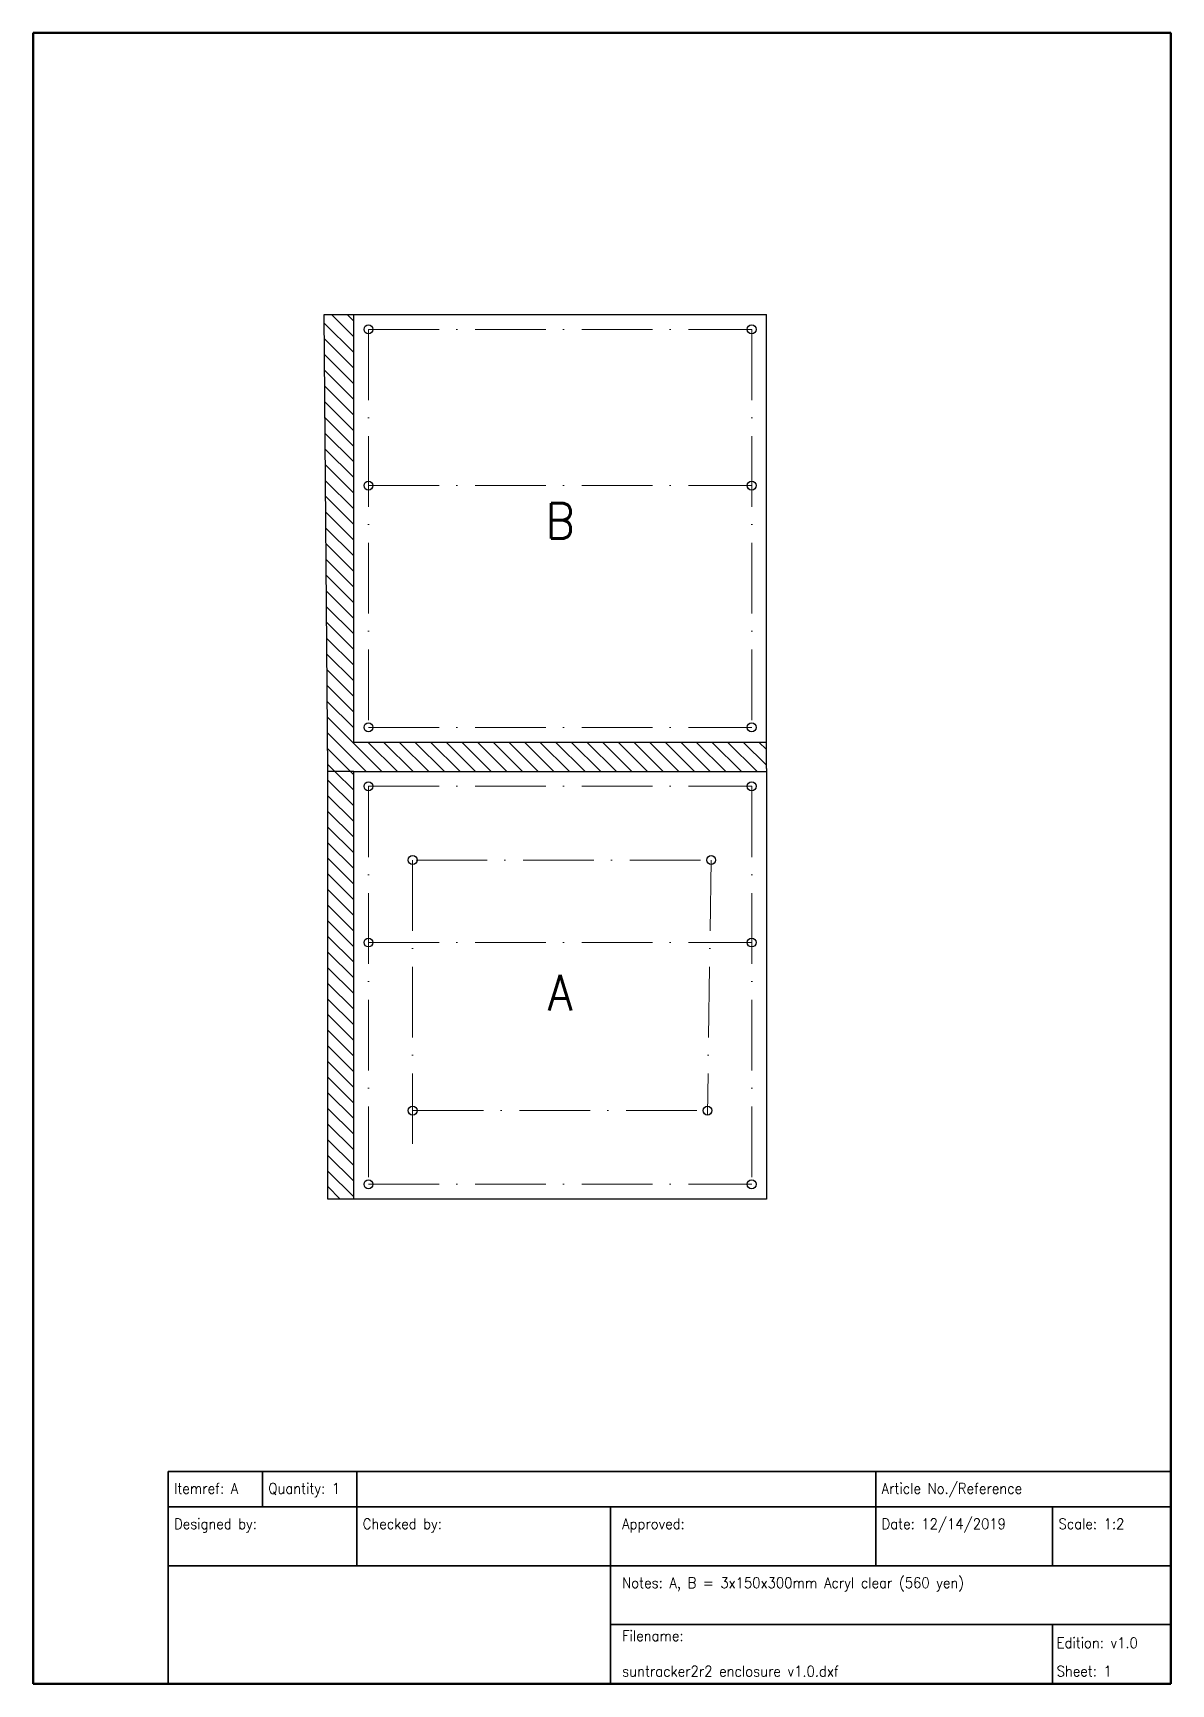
# Model space of a CAD drawing. Header units: millimetres. Extents: x -104 to 89, y -157 to 123.
import ezdxf

# ---------------------------------------------------------------- set-up
doc = ezdxf.new("R2010")
doc.units = ezdxf.units.MM
doc.header["$MEASUREMENT"] = 0
doc.linetypes.add('ACAD_ISO10W100', pattern=[18, 12, -3, 0, -3])
doc.layers.get('0').update_dxf_attribs({"color": 18, "lineweight": 25, "true_color": 0x000000})
for name, color, linetype, lineweight, true_color in [('0 ... Background', 18, 'Continuous', 35, 0x000000), ('0 ... Frame', 18, 'Continuous', 50, 0x000000), ('Bottom Stand ... Construction', 176, 'ACAD_ISO10W100', 13, 0x000080), ('Bottom Stand ... Dimensions', 176, 'Continuous', 13, 0x000080), ('Bottom Stand ... Label', 176, 'Continuous', 25, 0x000080)]:
    doc.layers.add(name, color=color, linetype=linetype, lineweight=lineweight, true_color=true_color)
doc.styles.add('textstyle11', font='Standard')
doc.styles.add('textstyle12', font='Standard')
doc.styles.add('textstyle13', font='Standard')
doc.styles.add('textstyle14', font='Standard')
doc.styles.add('textstyle15', font='Standard')
doc.styles.add('textstyle16', font='Standard')
doc.styles.add('textstyle17', font='Standard')
doc.styles.add('textstyle18', font='Standard')
doc.styles.add('textstyle19', font='Standard')
doc.styles.add('textstyle20', font='Standard')
doc.styles.add('textstyle21', font='Standard')
doc.styles.add('textstyle22', font='Standard')
doc.styles.add('textstyle23', font='Standard')

msp = doc.modelspace()

# ---------------------------------------------------------------- hatches: boundary and pattern name
at = {"layer": 'Bottom Stand ... Dimensions'}
h = msp.add_hatch(dxfattribs=at)
h.set_pattern_fill('ANSI31', color=256, scale=15, angle=90, style=0, pattern_type=0)
h.paths.add_polyline_path([(-55, 75), (-50, 75), (-50, -2.5), (-54.38, -2.5)], flags=0)
h = msp.add_hatch(dxfattribs=at)
h.set_pattern_fill('ANSI31', color=256, scale=15, angle=90, style=0, pattern_type=0)
h.paths.add_polyline_path([(-50, 2.5), (20, 2.5), (20, -2.5), (-50, -2.5)], flags=0)
h = msp.add_hatch(dxfattribs=at)
h.set_pattern_fill('ANSI31', color=256, scale=15, angle=90, style=0, pattern_type=0)
h.paths.add_polyline_path([(-54.38, -75), (-54.38, -2.5), (-50, -2.5), (-50, -75)], flags=0)

# ---------------------------------------------------------------- linework, layer by layer
for p, q in [((-54.38, -2.5), (-55, 75)), ((-55, 75), (-50, 75)), ((-50, 2.5), (-50, 75)), ((-50, 75), (20, 75)), ((20, -2), (20, 75)), ((-50, 2.5), (20, 2.5)), ((-54.38, -75), (-54.38, -2.5)), ((-50, -2.5), (-54.38, -2.5)), ((-50, -75), (-50, -2.5)), ((-50, -2.5), (20, -2.5)), ((20, -2), (20, -75)), ((-50, -75), (-54.38, -75)), ((20, -75), (-50, -75))]:
    msp.add_line(p, q)
for centre in [(-47.5, 72.5), (17.5, 72.5), (-47.5, 46), (17.5, 46), (-47.5, 5), (17.5, 5), (-47.5, -5), (17.5, -5), (-40, -17.5), (10.62, -17.5), (-47.5, -31.5), (17.5, -31.5), (-40, -60), (10, -60), (-47.5, -72.5), (17.5, -72.5)]:
    msp.add_circle(centre, 0.75)
at = {"layer": '0 ... Background', "linetype": 'Continuous'}
for p, q in [((-81.47, -121.18), (88.53, -121.18)), ((-81.47, -127.18), (-81.47, -121.18)), ((-65.47, -127.18), (-65.47, -121.18)), ((-49.47, -127.18), (-49.47, -121.18)), ((38.53, -127.18), (38.53, -121.18)), ((-81.47, -127.18), (88.53, -127.18)), ((-81.47, -157.18), (-81.47, -127.18)), ((-49.47, -137.18), (-49.47, -127.18)), ((-6.47, -137.18), (-6.47, -127.18)), ((38.53, -137.18), (38.53, -127.18)), ((68.53, -137.18), (68.53, -127.18)), ((-81.47, -137.18), (88.53, -137.18)), ((-6.47, -157.18), (-6.47, -137.18)), ((-6.47, -147.18), (88.53, -147.18)), ((68.53, -157.18), (68.53, -147.18)), ((-6.47, -157.18), (-6.47, -152.18))]:
    msp.add_line(p, q, dxfattribs=at)
at = {"layer": '0 ... Frame'}
for p, q in [((-104.39, -157.24), (-104.39, 122.76)), ((88.61, 122.76), (-104.39, 122.76)), ((88.61, -157.24), (88.61, 122.76)), ((-104.39, -157.24), (88.61, -157.24))]:
    msp.add_line(p, q, dxfattribs=at)
at = {"layer": 'Bottom Stand ... Construction'}
for p, q in [((-47.5, 72.5), (17.5, 72.5)), ((-47.5, 72.5), (-47.5, 5)), ((17.5, 72.5), (17.5, 5)), ((-47.5, 46), (17.5, 46)), ((-47.5, 5), (17.5, 5)), ((-47.5, -5), (17.5, -5)), ((-47.5, -5), (-47.5, -72.5)), ((17.5, -5), (17.5, -72.5)), ((-40, -17.5), (-40, -65.62)), ((-39.38, -17.5), (10.62, -17.5)), ((10.62, -17.5), (10, -60.62)), ((-47.5, -31.5), (17.5, -31.5)), ((-40, -60), (10, -60)), ((-47.5, -72.5), (17.5, -72.5))]:
    msp.add_line(p, q, dxfattribs=at)

# ---------------------------------------------------------------- texts
at = {"layer": '0 ... Background', "linetype": 'Continuous', "lineweight": 25, "char_height": 1.8, "attachment_point": 1}
for s, insert, width, style in [('Itemref: A', (-80.47, -123.18), 100, 'textstyle12'), ('Quantity: 1', (-64.47, -123.18), 100, 'textstyle13'), ('Article No./Reference', (39.53, -123.18), 100, 'textstyle14'), ('Designed by:', (-80.47, -129.18), 100, 'textstyle15'), ('Checked by:', (-48.47, -129.18), 100, 'textstyle16'), ('Approved:\\P\\P', (-4.47, -129.18), 100, 'textstyle17'), ('Date: 12/14/2019', (39.53, -129.18), 100, 'textstyle19'), ('Scale: 1:2', (69.53, -129.18), 100, 'textstyle20'), ('Notes:\\~A,\\~B = 3x150x300mm Acryl clear (560 yen)', (-4.47, -139.18), 200, 'textstyle11'), ('Filename:\\P\\Psuntracker2r2 enclosure v1.0.dxf', (-4.47, -148.18), 100, 'textstyle18')]:
    msp.add_mtext(s, dxfattribs=dict(at, insert=insert, width=width, style=style))
at = {"layer": '0 ... Background', "linetype": 'Continuous', "lineweight": 25, "insert": (69.22, -149.37), "char_height": 1.8, "width": 100, "attachment_point": 1, "line_spacing_factor": 0.8, "style": 'textstyle21'}
msp.add_mtext('Edition: v1.0\\P\\PSheet: 1', dxfattribs=at)
at = {"layer": 'Bottom Stand ... Label', "char_height": 1.8, "attachment_point": 5}
for s, insert, style in [('\\H6;B', (-15, 40), 'textstyle23'), ('\\H6;A', (-15, -40), 'textstyle22')]:
    msp.add_mtext(s, dxfattribs=dict(at, insert=insert, style=style))

doc.saveas('drawing.dxf')
